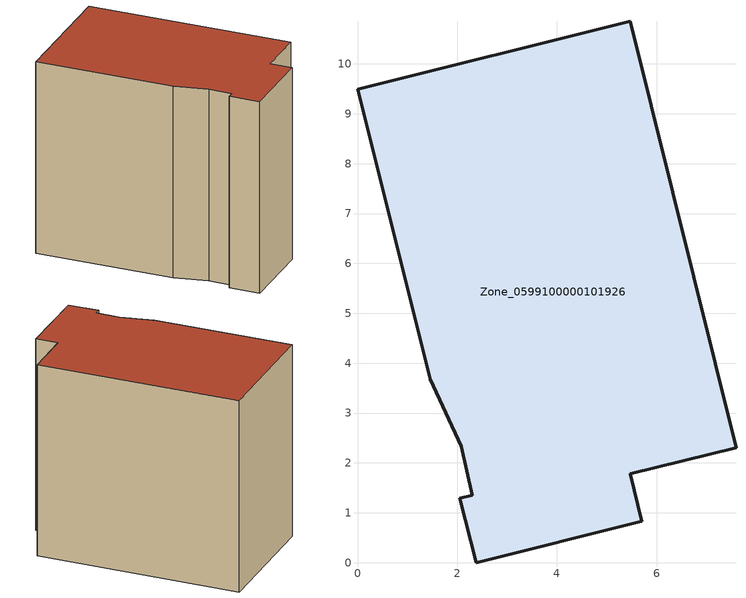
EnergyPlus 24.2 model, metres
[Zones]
Zone_0599100000101926
 floor ground (C_G): 0,9.49 5.46,10.86 7.59,2.31 5.47,1.78 5.7,0.83 2.38,0 2.05,1.3 2.3,1.36 2.08,2.34 1.46,3.67 z0
 wall outside (C_F): 5.46,10.86 0,9.49 1.46,3.67 2.08,2.34 2.3,1.36 2.05,1.3 2.38,0 5.7,0.83 5.47,1.78 7.59,2.31 5.46,10.86 z0:8.56
 roof outside (C_R): 2.3,1.36 2.05,1.3 2.38,0 5.7,0.83 5.47,1.78 7.59,2.31 5.46,10.86 0,9.49 1.46,3.67 2.08,2.34 z8.56
[BUILDING]
Pand.0599100000101926: North Axis=0; Terrain=City; Loads Convergence Tolerance Value=0.04; Temperature Convergence Tolerance Value=0.4; Solar Distribution=FullExterior; Maximum Number of Warmup Days=25; Minimum Number of Warmup Days=1
[Site:Location]
Rotterdam.The.Hague.AP_ZH_NLD Design_Conditions: Latitude=51.96; Longitude=4.45; Time Zone=1; Elevation=-4.5
[SITE:GROUNDTEMPERATURE:BUILDINGSURFACE]
18, 18, 18, 18, 18, 18, 18, 18, 18, 18, 18, 18
[MATERIAL] Thermal Absorptance=0.9; Solar Absorptance=0.7; Visible Absorptance=0.7
Name | Roughness | Thickness | Conductivity | Density | Specific Heat
G.TC.1975-1991 | MediumSmooth | 0.15 | 0.288461 | 540 | 1210
F.TC.1975-1991 | Rough | 0.3 | 0.230769 | 1920 | 840
R.TC.1975-1991 | MediumRough | 0.2 | 0.153846 | 1500 | 1000
[CONSTRUCTION]
C_G: G.TC.1975-1991
C_F: F.TC.1975-1991
C_R: R.TC.1975-1991
[ZONE]
Zone_0599100000101926: Type=1; Multiplier=1; Ceiling Height=Autocalculate; Volume=Autocalculate; Floor Area=autocalculate; Part of Total Floor Area=Yes
[ZONEINFILTRATION:DESIGNFLOWRATE]
Infil_Zone_0599100000101926: Zone or ZoneList or Space or SpaceList=Zone_0599100000101926; Schedule=AlwaysOn; Design Flow Rate Calculation Method=Flow/Area; Flow Rate per Floor Area=0.003; Constant Term Coefficient=1; Temperature Term Coefficient=0; Velocity Term Coefficient=0; Velocity Squared Term Coefficient=0
[HVACTEMPLATE:ZONE:IDEALLOADSAIRSYSTEM]
Zone_0599100000101926: Maximum Heating Supply Air Temperature=50; Minimum Cooling Supply Air Temperature=13; Maximum Heating Supply Air Humidity Ratio=0.0156; Minimum Cooling Supply Air Humidity Ratio=0.0077; Heating Limit=NoLimit; Cooling Limit=NoLimit; Dehumidification Control Type=ConstantSensibleHeatRatio; Cooling Sensible Heat Ratio=0.7; Dehumidification Setpoint=60; Humidification Control Type=None; Humidification Setpoint=30; Outdoor Air Method=None; Outdoor Air Flow Rate per Person=0.00944; Outdoor Air Flow Rate per Zone Floor Area=0; Outdoor Air Flow Rate per Zone=0; Demand Controlled Ventilation Type=None; Outdoor Air Economizer Type=NoEconomizer; Heat Recovery Type=None; Sensible Heat Recovery Effectiveness=0.7; Latent Heat Recovery Effectiveness=0.65
[ZONECONTROL:THERMOSTAT]
ThermostatControl_Zone_0599100000101926: Zone or ZoneList=Zone_0599100000101926; Control Type Schedule=DualSetpointControlType; Control 1=Thermostat_Zone_0599100000101926; Temperature Difference Between Cutout And Setpoint=0
[THERMOSTATSETPOINT:DUALSETPOINT]
Thermostat_Zone_0599100000101926: Heating Setpoint Temperature Schedule=HeatingSetpoint_Zone_0599100000101926; Cooling Setpoint Temperature Schedule=CoolingSetpoint_Zone_0599100000101926
[SCHEDULE:COMPACT]
HeatingSetpoint_Zone_0599100000101926: Through: 12/31, For: AllDays, Until: 24:00, 21
CoolingSetpoint_Zone_0599100000101926: Through: 12/31, For: AllDays, Until: 24:00, 24
DualSetpointControlType: Through: 12/31, For: AllDays, Until: 24:00, 4
AlwaysOn: Through: 12/31, For: AllDays, Until: 24:00, 1
